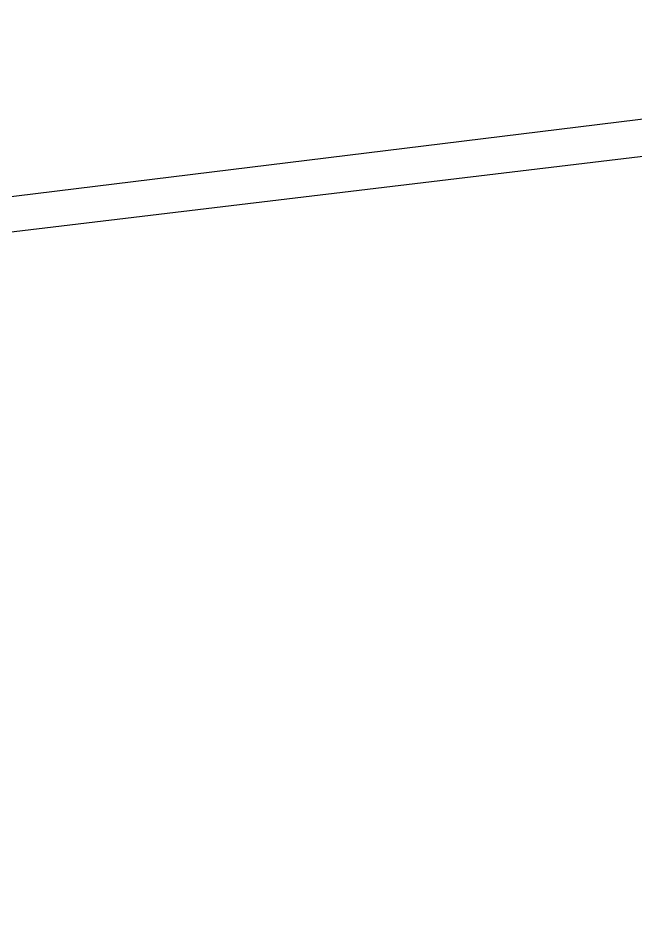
# Model space of a CAD drawing. Extents: x -15449 to 527173, y -170839 to 146543.
# Drawn here: x 15552.524 to 15554.081, y 7808.528 to 7810.822 of the extents above; entities that cross this region are included whole.
import ezdxf

# ---------------------------------------------------------------- set-up
doc = ezdxf.new("R2010")
doc.units = 0
doc.header["$LTSCALE"] = 8
doc.linetypes.add('IMPORT-X-F10A-LAY-S0-00-ASITE-002$0$HIDDEN', pattern=[9.525, 6.35, -3.175])
doc.layers.get('0').update_dxf_attribs({"color": 1, "linetype": 'CONTINUOUS'})
doc.layers.add('G-IMPT', color=7, linetype='CONTINUOUS', lineweight=30)
doc.layers.add('Micron SGP Titleblock CAD template EDI$0$G-ANNO-TTLB', color=7, linetype='CONTINUOUS', lineweight=30)

# ---------------------------------------------------------------- blocks, each defined once
blk = doc.blocks.new('A$Cf1db08be')
at = {"layer": 'G-IMPT', "linetype": 'IMPORT-X-F10A-LAY-S0-00-ASITE-002$0$HIDDEN'}
blk.add_line((88.4746, 31.7075), (52.9641, 27.3417), dxfattribs=at)
at = {"layer": 'G-IMPT'}
blk.add_line((88.5108, 31.5971), (52.9641, 27.3417), dxfattribs=at)
blk = doc.blocks.new('Micron SGP Titleblock CAD template EDI$0$MU_SGP_ANTitleblock_A1_Type01_v1_1 - A1-419101-sample')
blk.add_blockref('A$Cf1db08be', (731.5833, 312.0548))
blk = doc.blocks.new('Micron SGP Titleblock CAD template EDI')
at = {"layer": 'Micron SGP Titleblock CAD template EDI$0$G-ANNO-TTLB'}
blk.add_blockref('Micron SGP Titleblock CAD template EDI$0$MU_SGP_ANTitleblock_A1_Type01_v1_1 - A1-419101-sample', (-3.846, 118.8541), dxfattribs=at)

msp = doc.modelspace()

# ---------------------------------------------------------------- block references
msp.add_blockref('Micron SGP Titleblock CAD template EDI', (14744.3378, 7348.7447))

doc.saveas('drawing.dxf')
